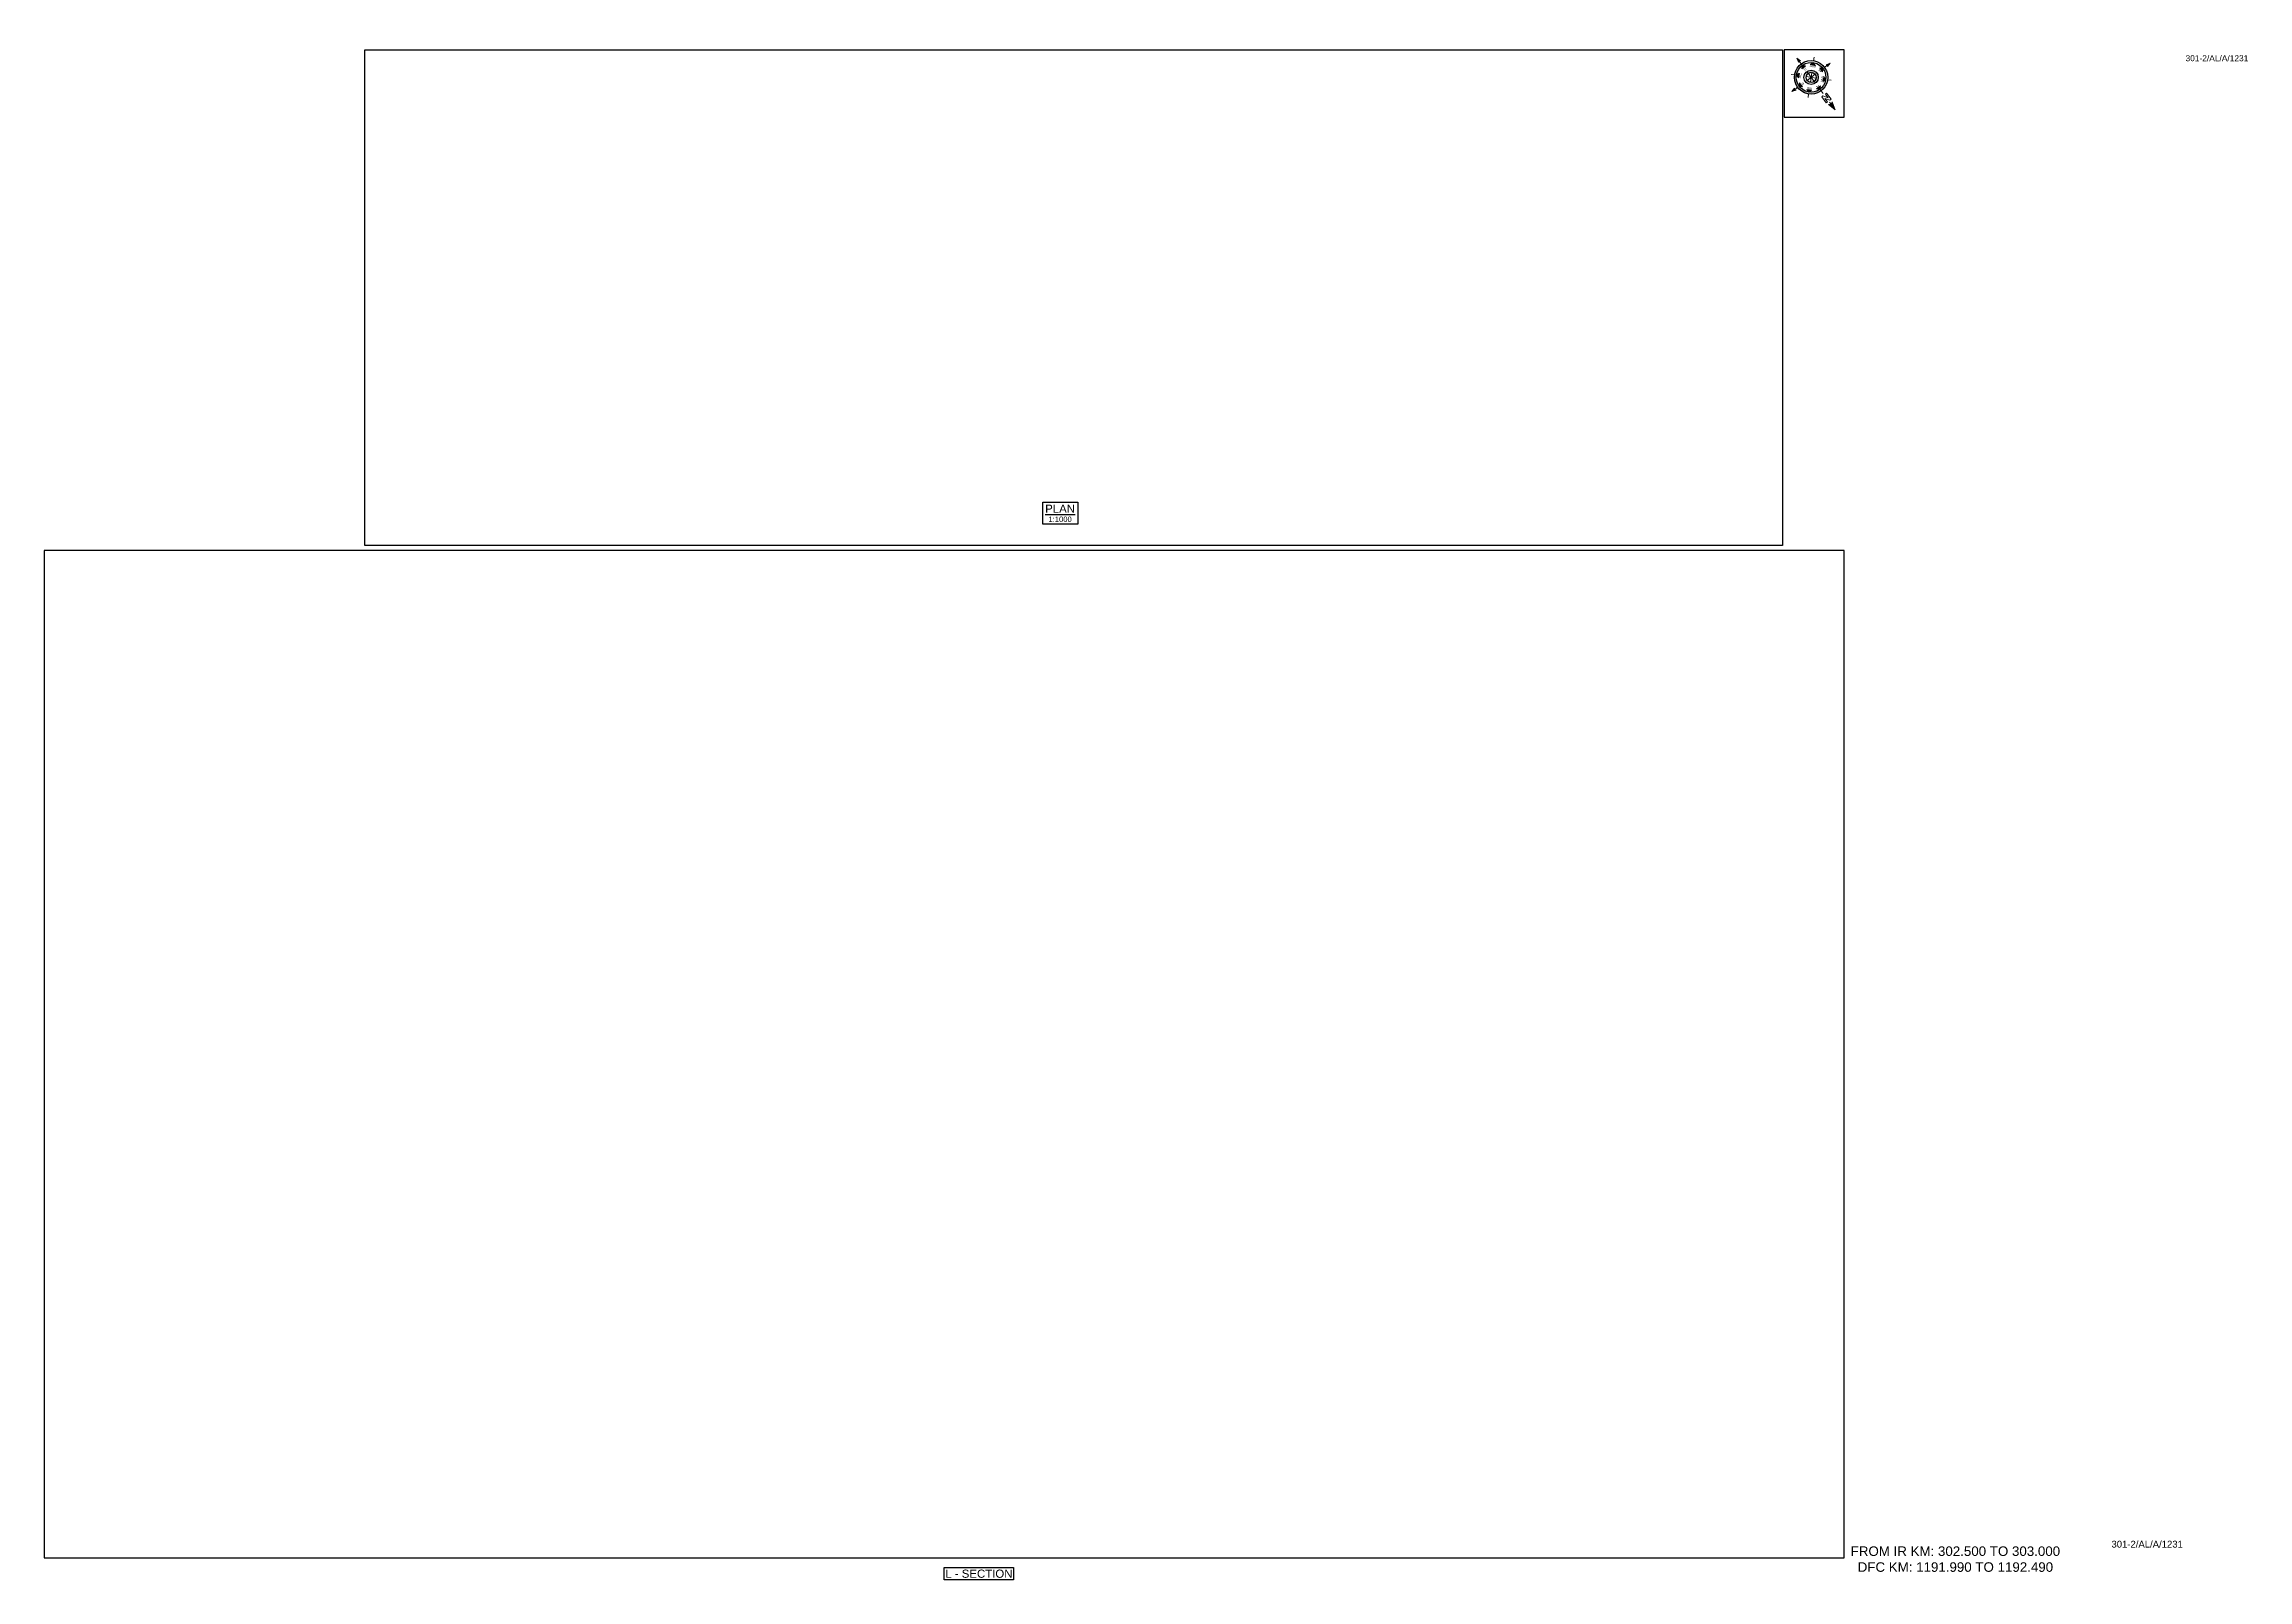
# Paper-space layout '1231' of a CAD drawing. Header units: metres. Extents: x 15 to 824, y 17 to 581.
import ezdxf
from ezdxf.enums import TextEntityAlignment as Align

# ---------------------------------------------------------------- set-up
doc = ezdxf.new("R2010")
doc.units = ezdxf.units.M
doc.header["$MEASUREMENT"] = 0
doc.layers.get('Defpoints').update_dxf_attribs({"color": 5})
doc.layers.add('title', color=7, linetype='Continuous')
doc.styles.get("Standard").update_dxf_attribs({"font": 'arial.ttf'})
doc.styles.add('Style-Arial', font='arial.ttf')

# ---------------------------------------------------------------- blocks, each defined once
blk = doc.blocks.new('N')
for points in [[(0, 8.41), (-0.49, 6.68), (0, 6.93)], [(0.49, 6.68), (0, 6.93), (0, 8.41)], [(-4.93, 0), (-4.07, 0.25), (-4.19, 0)], [(-4.07, -0.25), (-4.19, 0), (-4.93, 0)], [(-3.08, 0), (-2.59, 0.49), (-2.59, -0.49)], [(-2.18, 2.18), (-1.48, 2.18), (-2.18, 1.48)], [(0, 3.08), (0.49, 2.59), (-0.49, 2.59)], [(2.18, 2.18), (2.18, 1.48), (1.48, 2.18)], [(3.08, 0), (2.59, -0.49), (2.59, 0.49)], [(4.07, 0.25), (4.19, 0), (4.93, 0)], [(4.93, 0), (4.07, -0.25), (4.19, 0)], [(-2.18, -2.18), (-2.18, -1.48), (-1.48, -2.18)], [(0, -3.08), (-0.49, -2.59), (0.49, -2.59)], [(0, -4.93), (-0.25, -4.07), (0, -4.19)], [(0.25, -4.07), (0, -4.19), (0, -4.93)], [(2.18, -2.18), (1.48, -2.18), (2.18, -1.48)]]:
    blk.add_hatch(color=7).paths.add_polyline_path(points, flags=0)
h = blk.add_hatch(color=7)
h.paths.add_polyline_path([(0, -3.08), (0, -3.46, 1), (0, 3.46), (0, 3.08, -1)])
h.paths.add_polyline_path([(0, 1.05), (0, 1.48, 1), (0, -1.48), (0, -1.05, -1)])
at = {"color": 7, "linetype": 'ByBlock', "lineweight": 13}
for p, q in [((-0.61, 4.57), (-0.61, 6.12)), ((-0.61, 6.12), (-0.3, 6.12)), ((-0.3, 6.12), (0.32, 5.19)), ((0.32, 4.57), (-0.3, 5.5)), ((-0.3, 5.5), (-0.3, 4.57)), ((0.32, 5.19), (0.32, 6.12)), ((0.32, 6.12), (0.64, 6.12)), ((0.64, 6.12), (0.64, 4.57))]:
    blk.add_line(p, q, dxfattribs=at)
at = {"color": 7, "lineweight": 13}
for p, q in [((0, 6.41), (0, 7.28)), ((-3.46, 0), (-4.19, 0)), ((-2.45, 2.45), (-2.97, 2.97)), ((1.05, 0), (-1.05, 0)), ((-1.05, 0), (1.05, 0)), ((-0.74, 0.74), (0.74, -0.74)), ((0.74, 0.74), (-0.74, -0.74)), ((0.74, -0.74), (-0.74, 0.74)), ((-0.74, -0.74), (0.74, 0.74)), ((0, 3.46), (0, 4.19)), ((0, 3.46), (0, 3.08)), ((0, 1.05), (0, 1.48)), ((0, 1.05), (0, -1.05)), ((0, -1.05), (0, 1.05)), ((2.45, 2.45), (2.97, 2.97)), ((3.46, 0), (4.19, 0)), ((-2.45, -2.45), (-2.97, -2.97)), ((0, -1.05), (0, -1.48)), ((0, -3.46), (0, -3.08)), ((0, -3.46), (0, -4.19)), ((2.45, -2.45), (2.97, -2.97))]:
    blk.add_line(p, q, dxfattribs=at)
for points in [[(0, 8.41), (-0.49, 6.68), (0, 6.93), (0, 6.93)], [(0.49, 6.68), (0, 6.93), (0, 8.41), (0, 8.41)], [(-4.93, 0), (-4.07, 0.25), (-4.19, 0), (-4.19, 0)], [(-4.07, -0.25), (-4.19, 0), (-4.93, 0), (-4.93, 0)], [(-3.08, 0), (-2.59, 0.49), (-2.59, -0.49), (-2.59, -0.49)], [(-2.18, 2.18), (-1.48, 2.18), (-2.18, 1.48), (-2.18, 1.48)], [(0, 3.08), (0.49, 2.59), (-0.49, 2.59), (-0.49, 2.59)], [(2.18, 2.18), (2.18, 1.48), (1.48, 2.18), (1.48, 2.18)], [(3.08, 0), (2.59, -0.49), (2.59, 0.49), (2.59, 0.49)], [(4.07, 0.25), (4.19, 0), (4.93, 0), (4.93, 0)], [(4.93, 0), (4.07, -0.25), (4.19, 0), (4.19, 0)], [(-2.18, -2.18), (-2.18, -1.48), (-1.48, -2.18), (-1.48, -2.18)], [(0, -3.08), (-0.49, -2.59), (0.49, -2.59), (0.49, -2.59)], [(0, -4.93), (-0.25, -4.07), (0, -4.19), (0, -4.19)], [(0.25, -4.07), (0, -4.19), (0, -4.93), (0, -4.93)], [(2.18, -2.18), (1.48, -2.18), (2.18, -1.48), (2.18, -1.48)]]:
    blk.add_lwpolyline(points, close=True, dxfattribs=at)
at = {"color": 7, "linetype": 'ByBlock', "lineweight": 13}
for points in [[(-0.3, 4.57), (-0.61, 4.57)], [(0.32, 4.57), (0.64, 4.57)]]:
    blk.add_lwpolyline(points, dxfattribs=at)
at = {"color": 7}
for radius in [3.46, 3.08, 1.48, 1.05]:
    blk.add_circle((0, 0), radius, dxfattribs=at)
for s, rotation, p in [('W', 90, (-2.1, 0)), ('NW', 45, (-1.48, 1.48)), ('NE', 315, (1.48, 1.48)), ('E', 270, (1.97, 0)), ('SW', 135, (-1.48, -1.48)), ('SE', 225, (1.48, -1.48))]:
    blk.add_text(s, height=0.6, rotation=rotation, dxfattribs=at).set_placement(p, align=Align.CENTER)
for s, p in [('N', (0, 2.1)), ('S', (0, -2.47))]:
    blk.add_text(s, height=0.6, dxfattribs=at).set_placement(p, align=Align.CENTER)

psp = doc.layouts.new('1231')

# ---------------------------------------------------------------- linework, layer by layer
psp.add_lwpolyline([(345.48, 16.87), (345.48, 21.48), (371.01, 21.48), (371.01, 16.87)], close=True)
at = {"layer": 'Defpoints'}
psp.add_lwpolyline([(14.99, 25), (675.99, 25), (676.01, 395), (15.01, 395)], close=True, dxfattribs=at)
at = {"layer": 'title', "color": 7, "linetype": 'Continuous', "lineweight": -3}
psp.add_lwpolyline([(381.71, 412.81), (394.59, 412.81), (394.59, 404.66), (381.71, 404.66)], close=True, dxfattribs=at)

# ---------------------------------------------------------------- texts
at = {"style": 'Style-Arial'}
for height, p in [(2.2, (801.38, 574.76)), (2.5, (774.19, 28.76))]:
    psp.add_text('301-2/AL/A/1231', height=height, dxfattribs=at).set_placement(p)
at = {"insert": (674.74, 29.19), "char_height": 3.5, "attachment_point": 1, "style": 'Style-Arial'}
psp.add_mtext_dynamic_manual_height_columns('\\pxqc;FROM IR KM: 302.500 TO 303.000 {\\C1;DFC KM: 1191.990 TO 1192.490 }', width=84.2726, gutter_width=17.5, heights=[0], dxfattribs=at)
at = {"layer": 'title', "color": 7, "linetype": 'Continuous', "lineweight": -3, "style": 'Style-Arial'}
for s, height, p in [('%%UPLAN', 3, (388.1, 410.37)), ('1:1000', 2, (388.1, 406.5))]:
    psp.add_text(s, height=height, dxfattribs=at).set_placement(p, align=Align.MIDDLE)
at = {"layer": 'title', "style": 'Style-Arial'}
psp.add_text('L - SECTION', height=3, rotation=0.00006, dxfattribs=at).set_placement((358.27, 19.17), align=Align.MIDDLE_CENTER)

# ---------------------------------------------------------------- viewports
at = {"layer": 'Defpoints'}
vp = psp.add_viewport(center=(345.5, 210), size=(661.02, 370), view_center_point=(9205, -12052.6), view_height=370, status=3, dxfattribs=at)
vp.dxf.flags = 0x10000  # cut along an outline
vp.dxf.clipping_boundary_handle = psp.add_lwpolyline([(14.99, 25), (675.99, 25), (676.01, 395), (15.01, 395)], format="xyb", close=True, dxfattribs={"invisible": 1}).dxf.handle

# ---------------------------------------------------------------- wipeouts: each hides what was drawn before it
psp.add_wipeout([(653.96, 579), (676, 579), (676, 554.19), (653.96, 554.19)])

# ---------------------------------------------------------------- next in the draw order: linework, layer by layer
psp.add_lwpolyline([(676, 579), (653.96, 579), (653.96, 554.19), (676, 554.19)], close=True)
psp.add_lwpolyline([(132.72, 579), (653.39, 579), (653.39, 396.91), (132.72, 396.88)], close=True, dxfattribs=at)

# ---------------------------------------------------------------- next in the draw order: block references
at = {"xscale": 1.771541522973351, "yscale": 1.771541522973351, "zscale": 1.771541522973351, "rotation": 216.5675582561224}
psp.add_blockref('N', (663.88, 568.84), dxfattribs=at)

# ---------------------------------------------------------------- next in the draw order: viewports
at = {"layer": 'Defpoints', "view_twist_angle": 216.56755826}
vp = psp.add_viewport(center=(393.06, 487.94), size=(520.67, 182.1218), view_center_point=(1498462.76, -3098661.82), view_height=182.1218, dxfattribs=at)
vp.dxf.flags = 0x10000  # cut along an outline
vp.dxf.clipping_boundary_handle = psp.add_lwpolyline([(132.72, 579), (653.39, 579), (653.39, 396.91), (132.72, 396.88)], format="xyb", close=True, dxfattribs={"invisible": 1}).dxf.handle

doc.saveas('drawing.dxf')
